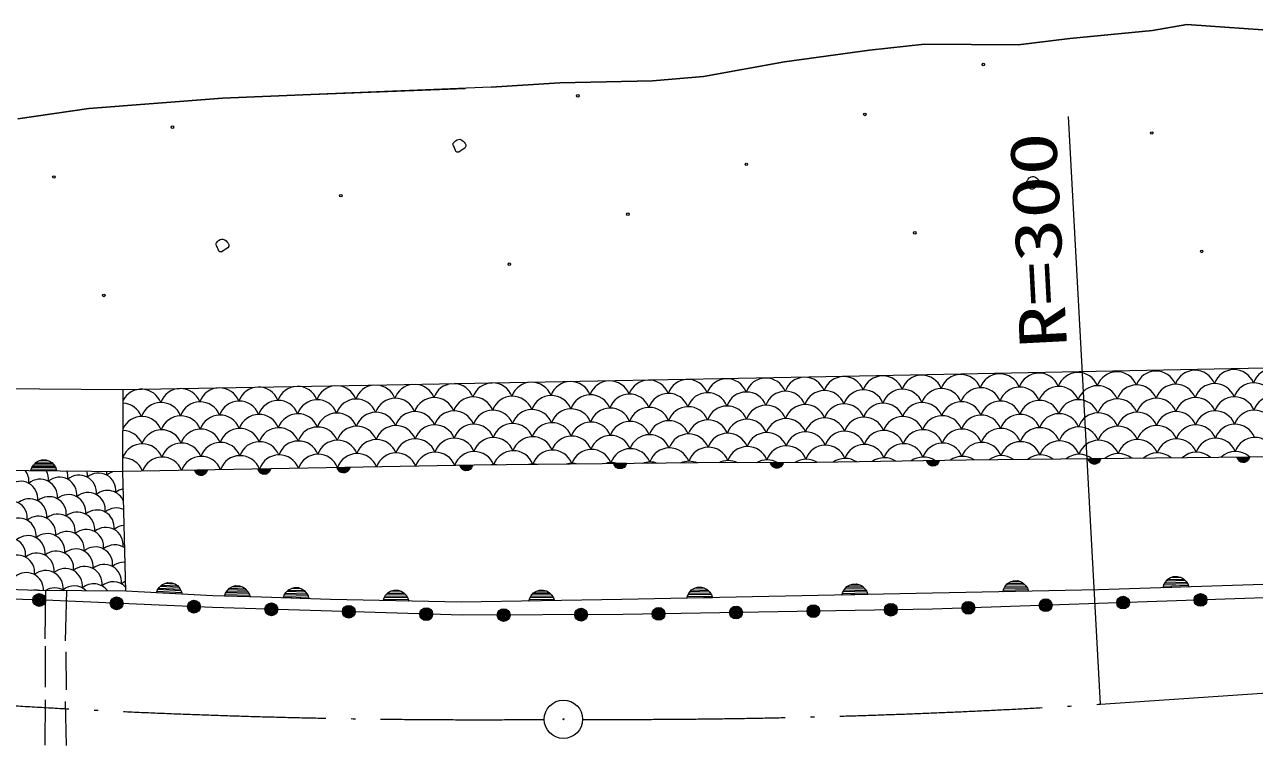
# Model space of a CAD drawing. Units: millimetres, scale not verified. Extents: x 40000 to 680000, y 20000 to 380000.
# Drawn here: x 150966 to 198782, y 271994 to 300049 of the extents above; entities that cross this region are included whole.
import ezdxf
from ezdxf.enums import TextEntityAlignment as Align

# ---------------------------------------------------------------- set-up
doc = ezdxf.new("R2010")
doc.units = ezdxf.units.MM
doc.header["$LTSCALE"] = 1000
doc.linetypes.add('USER1', pattern=[10, 7.868852, -0.983607, 0.163934, -0.983607])
doc.linetypes.add('USER3', pattern=[8, 6, -2])
doc.layers.add('M-BGD', color=5, linetype='Continuous', lineweight=13)
doc.layers.add('M-BMK', color=2, linetype='USER1', lineweight=13)
doc.styles.add('ＭＳ ゴシック', font='')
doc.styles.get('ＭＳ ゴシック').set_extended_font_data('MS Gothic')

# ---------------------------------------------------------------- blocks, each defined once
blk = doc.blocks.new('BUHIN37')
at = {"color": 5, "linetype": 'Continuous', "lineweight": 13}
for p, q in [((-463, 64), (364, -293)), ((411, -246), (-461, 131)), ((304, -336), (-451, -10)), ((-434, -85), (234, -373)), ((154, -407), (-402, -167)), ((-318, -271), (23, -419))]:
    blk.add_line(p, q, dxfattribs=at)
blk.add_lwpolyline([(459, -198), (377, -288), (285, -355), (152, -417), (27, -428), (-95, -416), (-238, -355), (-331, -274), (-408, -175), (-454, -36), (-470, 78), (-459, 198)], close=True, dxfattribs=at)
blk = doc.blocks.new('BUHIN45')
at = {"color": 5, "linetype": 'Continuous', "lineweight": 13}
for p, q in [((-204, 125), (230, -68)), ((231, -34), (-180, 148)), ((-150, 169), (225, 3)), ((218, 40), (-115, 188)), ((-75, 204), (202, 81)), ((161, 134), (-10, 209))]:
    blk.add_line(p, q, dxfattribs=at)
blk.add_lwpolyline([(-229, 101), (-187, 146), (-141, 179), (-74, 209), (-12, 214), (50, 208), (121, 176), (167, 135), (205, 86), (227, 15), (235, -41), (229, -101)], close=True, dxfattribs=at)
blk = doc.blocks.new('BUHIN50')
at = {"color": 5, "linetype": 'Continuous', "lineweight": 13}
for p, q in [((-205, 123), (230, -66)), ((231, -32), (-181, 147)), ((-152, 168), (225, 4)), ((217, 42), (-116, 187)), ((-76, 204), (201, 83)), ((160, 135), (-11, 209))]:
    blk.add_line(p, q, dxfattribs=at)
blk.add_lwpolyline([(-229, 100), (-188, 144), (-142, 178), (-76, 209), (-13, 214), (48, 208), (119, 177), (166, 136), (204, 87), (227, 17), (235, -40), (229, -100)], close=True, dxfattribs=at)
blk = doc.blocks.new('BUHIN125')
at = {"color": 5, "linetype": 'Continuous', "lineweight": 13}
for radius in [249, 220, 191, 161, 132, 97.5, 67.5, 38.8, 7.5]:
    blk.add_circle((0, 0), radius, dxfattribs=at)
blk = doc.blocks.new('BUHIN126')
at = {"color": 5, "linetype": 'Continuous', "lineweight": 13}
for radius in [249, 220, 191, 161, 132, 97.5, 67.5, 38.8, 7.5]:
    blk.add_circle((0, 0), radius, dxfattribs=at)
blk = doc.blocks.new('BUHIN127')
at = {"color": 5, "linetype": 'Continuous', "lineweight": 13}
for radius in [249, 220, 191, 161, 132, 97.5, 67.5, 38.8, 7.5]:
    blk.add_circle((0, 0), radius, dxfattribs=at)
blk = doc.blocks.new('BUHIN128')
at = {"color": 5, "linetype": 'Continuous', "lineweight": 13}
for radius in [249, 220, 191, 161, 132, 97.5, 67.5, 38.8, 7.5]:
    blk.add_circle((0, 0), radius, dxfattribs=at)
blk = doc.blocks.new('BUHIN129')
at = {"color": 5, "linetype": 'Continuous', "lineweight": 13}
for radius in [249, 220, 191, 161, 132, 97.5, 67.5, 38.8, 7.5]:
    blk.add_circle((0, 0), radius, dxfattribs=at)
blk = doc.blocks.new('BUHIN271')
at = {"color": 5, "linetype": 'Continuous', "lineweight": 13}
for radius in [746, 22.5]:
    blk.add_circle((0, 0), radius, dxfattribs=at)

msp = doc.modelspace()

# ---------------------------------------------------------------- linework, layer by layer
at = {"layer": 'M-BGD', "linetype": 'USER3'}
for p, q in [((191612, 299510), (194821, 299822)), ((194821, 299822), (196156, 300049)), ((196156, 300049), (199109, 299850)), ((189596, 299254), (191612, 299510)), ((180517, 298601), (183811, 299055)), ((183811, 299055), (185961, 299282)), ((185961, 299282), (189596, 299254)), ((177365, 298033), (180517, 298601)), ((175377, 297863), (177365, 298033)), ((162095, 297323), (169101, 297607)), ((169101, 297607), (171770, 297777)), ((171770, 297777), (175377, 297863)), ((153462, 296783), (158659, 297181)), ((158659, 297181), (162095, 297323)), ((150704, 296386), (153462, 296783))]:
    msp.add_line(p, q, dxfattribs=at)
at = {"layer": 'M-BGD'}
for p, q in [((194821, 299822), (191612, 299510)), ((196156, 300049), (194821, 299822)), ((199109, 299850), (196156, 300049)), ((191612, 299510), (189596, 299254)), ((183811, 299055), (180517, 298601)), ((185961, 299282), (183811, 299055)), ((189596, 299254), (185961, 299282)), ((180517, 298601), (177365, 298033)), ((177365, 298033), (175377, 297863)), ((169101, 297607), (162095, 297323)), ((171770, 297777), (169101, 297607)), ((175377, 297863), (171770, 297777)), ((158659, 297181), (153462, 296783)), ((162095, 297323), (158659, 297181)), ((153462, 296783), (150704, 296386)), ((192803, 273600), (191549, 296468)), ((181461, 286335), (200727, 286715)), ((154797, 285851), (165045, 286024)), ((165045, 286024), (181461, 286335)), ((148942, 285892), (154797, 285851)), ((154791, 282657), (154797, 285851)), ((187569, 283101), (181751, 283002)), ((200969, 283242), (187569, 283101)), ((148435, 282720), (154791, 282657)), ((151237, 282755), (152187, 282746)), ((152163, 282808), (151263, 282817)), ((151301, 282879), (152123, 282871)), ((152079, 282934), (151352, 282941)), ((151412, 283003), (152017, 282997)), ((151900, 283061), (151528, 283065)), ((168446, 282903), (154791, 282657)), ((154896, 278000), (154791, 282657)), ((168377, 282870), (167903, 282862)), ((167916, 282831), (168366, 282839)), ((168347, 282807), (167936, 282800)), ((167959, 282769), (168323, 282776)), ((168293, 282744), (167991, 282738)), ((168050, 282708), (168237, 282712)), ((177154, 282988), (168446, 282903)), ((174359, 282947), (173884, 282945)), ((173896, 282914), (174346, 282916)), ((174328, 282884), (173916, 282883)), ((173939, 282852), (174303, 282853)), ((174273, 282822), (173970, 282821)), ((174029, 282790), (174215, 282790)), ((181751, 283002), (177154, 282988)), ((180450, 282967), (179975, 282965)), ((179988, 282934), (180438, 282935)), ((180419, 282904), (180008, 282903)), ((180030, 282872), (180394, 282873)), ((180364, 282841), (180062, 282840)), ((180121, 282809), (180307, 282810)), ((186522, 283052), (186047, 283044)), ((186060, 283013), (186510, 283020)), ((186492, 282989), (186081, 282982)), ((186104, 282951), (186467, 282957)), ((186438, 282925), (186136, 282920)), ((186195, 282890), (186381, 282893)), ((156794, 278272), (156422, 278293)), ((189187, 278293), (189792, 278305)), ((189674, 278365), (189301, 278357)), ((195313, 278322), (196135, 278349)), ((196088, 278410), (195361, 278387)), ((195419, 278451), (196023, 278470)), ((195904, 278529), (195531, 278517)), ((212766, 278745), (198736, 278245)), ((151476, 278021), (145588, 278231)), ((154896, 278000), (151476, 278021)), ((151766, 276144), (151796, 278019)), ((152593, 278015), (152548, 276069)), ((158282, 277816), (154896, 278000)), ((156118, 277996), (157066, 277945)), ((157045, 278008), (156146, 278057)), ((156187, 278118), (157008, 278073)), ((156967, 278138), (156240, 278177)), ((156304, 278237), (156908, 278204)), ((160183, 277763), (158282, 277816)), ((158759, 277865), (159709, 277839)), ((159686, 277902), (158786, 277927)), ((158825, 277988), (159647, 277966)), ((159604, 278029), (158877, 278049)), ((158939, 278110), (159543, 278094)), ((159428, 278159), (159055, 278170)), ((161974, 277827), (161075, 277858)), ((161114, 277919), (161936, 277891)), ((161894, 277955), (161167, 277980)), ((161229, 278040), (161833, 278019)), ((161718, 278086), (161346, 278099)), ((164992, 277815), (165815, 277798)), ((165771, 277862), (165044, 277877)), ((165105, 277938), (165710, 277925)), ((165594, 277990), (165221, 277998)), ((171429, 277875), (170701, 277863)), ((170760, 277927), (171365, 277937)), ((171246, 277997), (170874, 277991)), ((186266, 277921), (174191, 277672)), ((192726, 278052), (186266, 277921)), ((189020, 278039), (189970, 278058)), ((189944, 278120), (189044, 278102)), ((189080, 278165), (189902, 278182)), ((189856, 278244), (189129, 278229)), ((198736, 278245), (192726, 278052)), ((195254, 278196), (196204, 278226)), ((196177, 278288), (195277, 278259)), ((162858, 277672), (160183, 277763)), ((161048, 277796), (161997, 277764)), ((167944, 277567), (162858, 277672)), ((164927, 277691), (165877, 277672)), ((165853, 277735), (164954, 277753)), ((174191, 277672), (167944, 277567)), ((170592, 277674), (171542, 277690)), ((171516, 277752), (170616, 277737)), ((170652, 277800), (171475, 277813)), ((151781, 274265), (151781, 275859)), ((152563, 275633), (152578, 274160)), ((151766, 272009), (151781, 273769)), ((152548, 273709), (152578, 271994))]:
    msp.add_line(p, q, dxfattribs=at)
for points in [[(167655, 295456), (167677, 295485), (167715, 295530), (167783, 295568), (167838, 295582), (167886, 295583), (167960, 295554), (168015, 295513), (168057, 295469), (168101, 295422), (168118, 295371), (168119, 295313), (168079, 295245), (167979, 295180), (167899, 295121), (167852, 295089), (167813, 295084), (167772, 295089), (167733, 295115), (167708, 295193), (167686, 295248), (167664, 295289), (167638, 295325), (167626, 295368), (167622, 295396), (167634, 295429)], [(189968, 294008), (189991, 294037), (190029, 294082), (190097, 294120), (190152, 294134), (190199, 294135), (190273, 294106), (190329, 294065), (190371, 294021), (190415, 293974), (190432, 293923), (190433, 293865), (190392, 293797), (190293, 293732), (190213, 293673), (190165, 293641), (190127, 293637), (190085, 293641), (190046, 293667), (190022, 293745), (190000, 293800), (189978, 293841), (189951, 293877), (189940, 293921), (189935, 293948), (189948, 293981)], [(158440, 291573), (158462, 291602), (158500, 291646), (158568, 291684), (158623, 291699), (158671, 291699), (158745, 291670), (158800, 291630), (158842, 291585), (158886, 291538), (158903, 291487), (158904, 291430), (158863, 291362), (158764, 291297), (158684, 291237), (158637, 291205), (158598, 291201), (158557, 291205), (158518, 291231), (158493, 291310), (158471, 291364), (158449, 291405), (158422, 291441), (158411, 291485), (158407, 291512), (158419, 291545)], [(151212, 282693), (151253, 282807), (151311, 282904), (151410, 283013), (151520, 283072), (151638, 283109), (151793, 283107), (151910, 283068), (152020, 283007), (152116, 282896), (152175, 282798), (152212, 282683)], [(186534, 283083), (186515, 283026), (186487, 282976), (186439, 282920), (186385, 282890), (186326, 282870), (186249, 282868), (186190, 282886), (186134, 282915), (186085, 282969), (186054, 283018), (186034, 283075)], [(168389, 282902), (168370, 282844), (168343, 282795), (168295, 282739), (168240, 282708), (168182, 282688), (168104, 282687), (168045, 282704), (167990, 282733), (167940, 282788), (167909, 282836), (167889, 282893)], [(174371, 282978), (174351, 282921), (174323, 282872), (174274, 282817), (174219, 282787), (174160, 282768), (174083, 282767), (174024, 282786), (173969, 282816), (173920, 282871), (173890, 282919), (173871, 282977)], [(180462, 282998), (180443, 282940), (180414, 282892), (180365, 282836), (180311, 282806), (180252, 282787), (180174, 282787), (180116, 282806), (180060, 282835), (180012, 282890), (179981, 282939), (179962, 282996)], [(156090, 277935), (156136, 278048), (156198, 278142), (156302, 278247), (156415, 278301), (156534, 278332), (156689, 278323), (156804, 278279), (156911, 278213), (157002, 278098), (157057, 277998), (157088, 277881)], [(188996, 277976), (189034, 278092), (189090, 278191), (189185, 278302), (189294, 278365), (189410, 278405), (189565, 278408), (189683, 278373), (189795, 278315), (189894, 278207), (189956, 278111), (189996, 277996)], [(195231, 278132), (195267, 278248), (195322, 278348), (195416, 278461), (195524, 278524), (195640, 278566), (195795, 278571), (195914, 278537), (196025, 278480), (196126, 278374), (196190, 278278), (196231, 278164)], [(158733, 277803), (158776, 277917), (158836, 278013), (158936, 278120), (159048, 278177), (159167, 278212), (159321, 278207), (159438, 278167), (159546, 278103), (159641, 277991), (159698, 277892), (159732, 277776)], [(161021, 277735), (161064, 277848), (161125, 277944), (161226, 278050), (161338, 278106), (161457, 278140), (161612, 278135), (161728, 278093), (161836, 278029), (161930, 277916), (161986, 277817), (162020, 277700)], [(164901, 277629), (164943, 277744), (165003, 277840), (165103, 277948), (165214, 278006), (165332, 278041), (165487, 278037), (165604, 277998), (165713, 277935), (165808, 277823), (165866, 277725), (165901, 277609)], [(170568, 277611), (170606, 277726), (170662, 277825), (170757, 277936), (170866, 277998), (170983, 278038), (171138, 278040), (171256, 278005), (171367, 277947), (171467, 277838), (171528, 277742), (171568, 277628)]]:
    msp.add_lwpolyline(points, close=True, dxfattribs=at)
msp.add_lwpolyline([(260871, 282529), (253882, 281618), (240304, 280280), (237205, 280037), (231796, 279642), (219940, 278731), (212708, 278245), (198790, 277728), (186271, 277303), (174238, 277090), (167978, 277059), (158274, 277363), (151462, 277656), (145598, 277796)], dxfattribs=at)
for centre in [(188242, 298494), (172477, 297276), (183634, 296552), (156713, 296058), (194791, 295828), (179027, 294610), (152106, 294116), (163262, 293392), (174419, 292668), (185576, 291944), (196733, 291220), (169812, 290726), (154047, 289508)]:
    msp.add_circle(centre, 49.8, dxfattribs=at)
for centre, radius, start, end in [((187369, 285622), 808, 21.0618, 160.9991), ((188886, 285649), 808, 21.0618, 160.9991), ((190404, 285676), 808, 21.0618, 160.9991), ((191921, 285704), 808, 21.0618, 160.9991), ((193438, 285731), 808, 21.0618, 160.9991), ((194956, 285758), 808, 21.0618, 160.9991), ((196473, 285786), 808, 21.0618, 160.9991), ((197990, 285813), 808, 21.0618, 160.9991), ((199507, 285840), 808, 21.0618, 160.9991), ((161576, 285158), 808, 21.0618, 160.9991), ((163093, 285185), 808, 94.7069, 160.9991), ((163093, 285185), 808, 21.0618, 87.224), ((164610, 285213), 808, 96.2588, 160.9991), ((164610, 285213), 808, 21.0618, 85.6721), ((166128, 285240), 808, 95.9758, 160.9991), ((166128, 285240), 808, 21.0618, 86.1938), ((167645, 285267), 808, 94.5798, 160.9991), ((167645, 285267), 808, 21.0618, 87.5897), ((169162, 285294), 808, 91.8032, 160.9991), ((169162, 285294), 808, 21.0618, 90.3663), ((170679, 285322), 808, 21.0618, 160.9991), ((172197, 285349), 808, 21.0618, 160.9991), ((173714, 285376), 808, 21.0618, 160.9991), ((175231, 285404), 808, 21.0618, 160.9991), ((176748, 285431), 808, 21.0618, 160.9991), ((178266, 285458), 808, 21.0618, 160.9991), ((179783, 285485), 808, 21.0618, 160.9991), ((181300, 285513), 808, 21.0618, 160.9991), ((182817, 285540), 808, 21.0618, 160.9991), ((184335, 285567), 808, 21.0618, 160.9991), ((185852, 285595), 808, 21.0618, 160.9991), ((191172, 285159), 808, 21.0618, 160.9991), ((192689, 285187), 808, 21.0618, 160.9991), ((194206, 285214), 808, 21.0618, 160.9991), ((195724, 285241), 808, 21.0618, 160.9991), ((197241, 285268), 808, 21.0618, 160.9991), ((198758, 285296), 808, 21.0618, 160.9991), ((155507, 285049), 808, 21.0618, 151.6384), ((157024, 285076), 808, 21.0618, 160.9991), ((158541, 285103), 808, 21.0618, 160.9991), ((160059, 285131), 808, 21.0618, 160.9991), ((163861, 284668), 808, 21.0618, 160.9991), ((165378, 284695), 808, 21.0618, 160.9991), ((166896, 284723), 808, 21.0618, 160.9991), ((168413, 284750), 808, 21.0618, 160.9991), ((169930, 284777), 808, 21.0618, 160.9991), ((171448, 284804), 808, 21.0618, 160.9991), ((172965, 284832), 808, 21.0618, 160.9991), ((174482, 284859), 808, 21.0618, 160.9991), ((175999, 284886), 808, 21.0618, 160.9991), ((177517, 284914), 808, 21.0618, 160.9991), ((179034, 284941), 808, 21.0618, 160.9991), ((180551, 284968), 808, 21.0618, 160.9991), ((182068, 284995), 808, 21.0618, 160.9991), ((183586, 285023), 808, 21.0618, 160.9991), ((185103, 285050), 808, 21.0618, 160.9991), ((186620, 285077), 808, 21.0618, 160.9991), ((188137, 285105), 808, 21.0618, 160.9991), ((189655, 285132), 808, 21.0618, 160.9991), ((193457, 284669), 808, 21.0618, 160.9991), ((194975, 284697), 808, 21.0618, 160.9991), ((196492, 284724), 808, 21.0618, 160.9991), ((198009, 284751), 808, 21.0618, 160.9991), ((199526, 284778), 808, 21.0618, 160.9991), ((154758, 284504), 808, 21.0618, 87.29), ((156275, 284532), 808, 21.0618, 160.9991), ((157792, 284559), 808, 21.0618, 160.9991), ((159309, 284586), 808, 21.0618, 160.9991), ((160827, 284613), 808, 21.0618, 160.9991), ((162344, 284641), 808, 21.0618, 160.9991), ((167664, 284205), 808, 21.0618, 160.9991), ((169181, 284233), 808, 21.0618, 160.9991), ((170698, 284260), 808, 21.0618, 160.9991), ((172216, 284287), 808, 21.0618, 160.9991), ((173733, 284314), 808, 21.0618, 160.9991), ((175250, 284342), 808, 21.0618, 160.9991), ((176767, 284369), 808, 21.0618, 160.9991), ((178285, 284396), 808, 21.0618, 160.9991), ((179802, 284424), 808, 21.0618, 160.9991), ((181319, 284451), 808, 21.0618, 160.9991), ((182837, 284478), 808, 21.0618, 160.9991), ((184354, 284506), 808, 21.0618, 160.9991), ((185871, 284533), 808, 21.0618, 160.9991), ((187388, 284560), 808, 21.0618, 160.9991), ((188906, 284587), 808, 21.0618, 160.9991), ((190423, 284615), 808, 21.0618, 160.9991), ((191940, 284642), 808, 21.0618, 160.9991), ((195743, 284179), 808, 21.0618, 160.9991), ((197260, 284207), 808, 21.0618, 160.9991), ((198777, 284234), 808, 21.0618, 160.9991), ((155526, 283987), 808, 21.0618, 154.9815), ((157043, 284014), 808, 21.0618, 160.9991), ((158560, 284042), 808, 21.0618, 160.9991), ((160078, 284069), 808, 21.0618, 160.9991), ((161595, 284096), 808, 21.0618, 160.9991), ((163112, 284123), 808, 21.0618, 160.9991), ((164629, 284151), 808, 21.0618, 160.9991), ((166147, 284178), 808, 21.0618, 160.9991), ((169949, 283715), 808, 21.0618, 160.9991), ((171467, 283743), 808, 21.0618, 160.9991), ((172984, 283770), 808, 21.0618, 160.9991), ((174501, 283797), 808, 21.0618, 160.9991), ((176018, 283825), 808, 21.0618, 160.9991), ((177536, 283852), 808, 21.0618, 160.9991), ((179053, 283879), 808, 21.0618, 160.9991), ((180570, 283906), 808, 21.0618, 160.9991), ((182087, 283934), 808, 21.0618, 160.9991), ((183605, 283961), 808, 21.0618, 160.9991), ((185122, 283988), 808, 21.0618, 160.9991), ((186639, 284016), 808, 21.0618, 160.9991), ((188156, 284043), 808, 21.0618, 160.9991), ((189674, 284070), 808, 21.0618, 160.9991), ((191191, 284097), 808, 21.0618, 160.9991), ((192708, 284125), 808, 21.0618, 160.9991), ((194226, 284152), 808, 21.0618, 160.9991), ((154777, 283442), 808, 21.0618, 88.7866), ((156294, 283470), 808, 21.0618, 160.9991), ((157811, 283497), 808, 21.0618, 160.9991), ((159329, 283524), 808, 21.0618, 160.9991), ((160846, 283552), 808, 21.0618, 160.9991), ((162363, 283579), 808, 21.0618, 160.9991), ((163880, 283606), 808, 21.0618, 160.9991), ((165398, 283634), 808, 21.0618, 160.9991), ((166915, 283661), 808, 21.0618, 160.9991), ((168432, 283688), 808, 21.0618, 160.9991), ((172235, 283225), 808, 21.0618, 160.9991), ((173752, 283253), 808, 21.0618, 160.9991), ((175269, 283280), 808, 21.0618, 160.9991), ((176787, 283307), 808, 21.0618, 160.9991), ((178304, 283335), 808, 21.0618, 160.9991), ((179821, 283362), 808, 21.0618, 160.9991), ((181338, 283389), 808, 21.0618, 160.9991), ((182856, 283416), 808, 21.0618, 160.9991), ((184373, 283444), 808, 21.0618, 160.9991), ((185890, 283471), 808, 21.0618, 160.9991), ((187407, 283498), 808, 21.0618, 160.9991), ((188925, 283526), 808, 21.0618, 160.9991), ((190442, 283553), 808, 21.0618, 160.9991), ((191959, 283580), 808, 21.0618, 160.9991), ((193476, 283607), 808, 21.0618, 160.9991), ((194994, 283635), 808, 21.0618, 160.9991), ((196511, 283662), 808, 21.0618, 160.9991), ((198028, 283689), 808, 21.0618, 160.9991), ((155545, 282925), 808, 21.0618, 158.811), ((157062, 282953), 808, 21.0618, 160.9991), ((158579, 282980), 808, 21.0618, 160.9991), ((160097, 283007), 808, 21.0618, 160.9991), ((161614, 283034), 808, 21.0618, 160.9991), ((163131, 283062), 808, 21.0618, 160.9991), ((164649, 283089), 808, 21.0618, 160.9991), ((166166, 283116), 808, 21.0618, 160.9991), ((167683, 283144), 808, 21.0618, 160.9991), ((169200, 283171), 808, 21.0618, 160.9991), ((170718, 283198), 808, 21.0618, 160.9991), ((176038, 282763), 808, 21.0618, 160.9991), ((177555, 282790), 808, 21.0618, 160.9991), ((179072, 282817), 808, 21.0618, 160.9991), ((180589, 282845), 808, 21.0618, 160.9991), ((182107, 282872), 808, 21.0618, 160.9991), ((183624, 282899), 808, 21.0618, 160.9991), ((185141, 282927), 808, 21.0618, 160.9991), ((186658, 282954), 808, 21.0618, 160.9991), ((188176, 282981), 808, 21.0618, 160.9991), ((189693, 283008), 808, 21.0618, 160.9991), ((191210, 283036), 808, 21.0618, 160.9991), ((192727, 283063), 808, 21.0618, 160.9991), ((194245, 283090), 808, 21.0618, 160.9991), ((195762, 283117), 808, 21.0618, 160.9991), ((197279, 283145), 808, 21.0618, 160.9991), ((198796, 283172), 808, 21.0618, 160.9991), ((154796, 282381), 808, 21.0618, 90.2825), ((156313, 282408), 808, 21.0618, 160.9991), ((157830, 282435), 808, 21.0618, 160.9991), ((159348, 282463), 808, 21.0618, 160.9991), ((160865, 282490), 808, 21.0618, 160.9991), ((162382, 282517), 808, 21.0618, 160.9991), ((163899, 282544), 808, 21.0618, 160.9991), ((165417, 282572), 808, 21.0618, 160.9991), ((166934, 282599), 808, 21.0618, 160.9991), ((168451, 282626), 808, 21.0618, 160.9991), ((169968, 282654), 808, 21.0618, 160.9991), ((171486, 282681), 808, 21.0618, 160.9991), ((173003, 282708), 808, 21.0618, 160.9991), ((174520, 282735), 808, 21.0618, 160.9991), ((178323, 282273), 808, 63.0179, 117.3347), ((179840, 282300), 808, 59.6887, 120.6639), ((181357, 282327), 808, 56.7487, 123.6925), ((182875, 282355), 808, 56.5641, 125.386), ((184392, 282382), 808, 56.3805, 125.5697), ((185909, 282409), 808, 56.1976, 125.7526), ((187427, 282437), 808, 55.7671, 125.9346), ((188944, 282464), 808, 54.391, 126.8188), ((190461, 282491), 808, 53.0586, 128.1513), ((191978, 282518), 808, 51.7654, 129.4445), ((193496, 282546), 808, 50.5074, 130.7024), ((195013, 282573), 808, 49.2815, 131.9283), ((196530, 282600), 808, 48.0846, 133.1251), ((198047, 282628), 808, 46.9145, 134.2953), ((150460, 282280), 674, 352.6619, 38.0092), ((151218, 282360), 674, 352.6619, 29.0322), ((151976, 282440), 674, 352.6619, 20.7979), ((152735, 282519), 674, 352.6619, 13.0057), ((153493, 282599), 674, 352.6619, 5.4634), ((154599, 282000), 674, 101.6545, 130.4617), ((169219, 282109), 808, 83.4105, 97.7067), ((170737, 282136), 808, 78.1797, 102.9375), ((172254, 282164), 808, 74.5613, 106.5558), ((173771, 282191), 808, 71.6079, 109.5093), ((175288, 282218), 808, 69.0436, 112.0735), ((176806, 282245), 808, 66.7423, 114.3748), ((150807, 281601), 674, 352.6619, 130.4617), ((151566, 281681), 674, 352.6619, 130.4617), ((152324, 281761), 674, 352.6619, 130.4617), ((153082, 281841), 674, 352.6619, 130.4617), ((153841, 281921), 674, 352.6619, 130.4617), ((151913, 281002), 674, 352.6619, 130.4617), ((152671, 281082), 674, 352.6619, 130.4617), ((153430, 281162), 674, 352.6619, 130.4617), ((154188, 281242), 674, 21.0089, 130.4617), ((154946, 281322), 674, 102.0198, 130.4617), ((150396, 280843), 674, 352.6619, 130.4617), ((151155, 280922), 674, 352.6619, 130.4617), ((154536, 280563), 674, 64.6384, 130.4617), ((150744, 280164), 674, 352.6619, 130.4617), ((151502, 280244), 674, 352.6619, 130.4617), ((152261, 280324), 674, 352.6619, 130.4617), ((153019, 280403), 674, 352.6619, 130.4617), ((153777, 280483), 674, 352.6619, 130.4617), ((151850, 279565), 674, 352.6619, 130.4617), ((152608, 279645), 674, 352.6619, 130.4617), ((153366, 279725), 674, 352.6619, 130.4617), ((154125, 279805), 674, 352.6619, 130.4617), ((154883, 279884), 674, 93.825, 130.4617), ((150333, 279405), 674, 352.6619, 130.4617), ((151091, 279485), 674, 352.6619, 130.4617), ((154472, 279126), 674, 55.0966, 130.4617), ((150681, 278727), 674, 352.6619, 130.4617), ((151439, 278806), 674, 352.6619, 130.4617), ((152197, 278886), 674, 352.6619, 130.4617), ((152956, 278966), 674, 352.6619, 130.4617), ((153714, 279046), 674, 352.6619, 130.4617), ((151786, 278128), 674, 352.6619, 130.4617), ((152545, 278207), 674, 352.6619, 130.4617), ((153303, 278287), 674, 352.6619, 130.4617), ((154061, 278367), 674, 352.6619, 130.4617), ((154820, 278447), 674, 85.6821, 130.4617), ((151028, 278048), 674, 357.6356, 130.4617), ((154409, 277688), 674, 44.1968, 130.4617), ((155167, 277768), 674, 114.5604, 130.4617), ((151376, 277369), 674, 75.2867, 101.413), ((152134, 277449), 674, 57.1449, 122.1521), ((152892, 277529), 674, 45.5354, 130.4617), ((153651, 277609), 674, 35.9885, 130.4617)]:
    msp.add_arc(centre, radius, start, end, dxfattribs=at)
at = {"layer": 'M-BMK'}
msp.add_line((192803, 273600), (218140, 275338), dxfattribs=at)
for centre, start, end in [((168625, 572995), 261.63181, 270.48553), ((173929, 573006), 269.7589, 273.60686)]:
    msp.add_arc(centre, 300000, start, end, dxfattribs=at)

# ---------------------------------------------------------------- block references
at = {"layer": 'M-BGD', "rotation": 204.53621}
for name, p in [('BUHIN45', (192560, 283154)), ('BUHIN45', (198350, 283215)), ('BUHIN50', (157823, 282712)), ('BUHIN50', (160286, 282756)), ('BUHIN50', (163368, 282812)), ('BUHIN37', (177210, 277734)), ('BUHIN37', (183247, 277858)), ('BUHIN129', (151534, 277653)), ('BUHIN129', (154543, 277524)), ('BUHIN125', (193677, 277554)), ('BUHIN125', (196687, 277657)), ('BUHIN129', (157552, 277394)), ('BUHIN128', (160561, 277292)), ('BUHIN128', (163571, 277197)), ('BUHIN128', (166581, 277103)), ('BUHIN127', (169592, 277067)), ('BUHIN127', (172603, 277082)), ('BUHIN126', (175615, 277114)), ('BUHIN126', (178626, 277167)), ('BUHIN126', (181636, 277221)), ('BUHIN126', (184647, 277274)), ('BUHIN125', (187658, 277350)), ('BUHIN125', (190668, 277452)), ('BUHIN271', (171917, 273013))]:
    msp.add_blockref(name, p, dxfattribs=at)

# ---------------------------------------------------------------- texts
at = {"layer": 'M-BGD', "style": 'ＭＳ ゴシック', "width": 1.35}
msp.add_text('R=300', height=1833, rotation=93, dxfattribs=at).set_placement((192050, 287524), align=Align.BOTTOM_LEFT)

doc.saveas('drawing.dxf')
